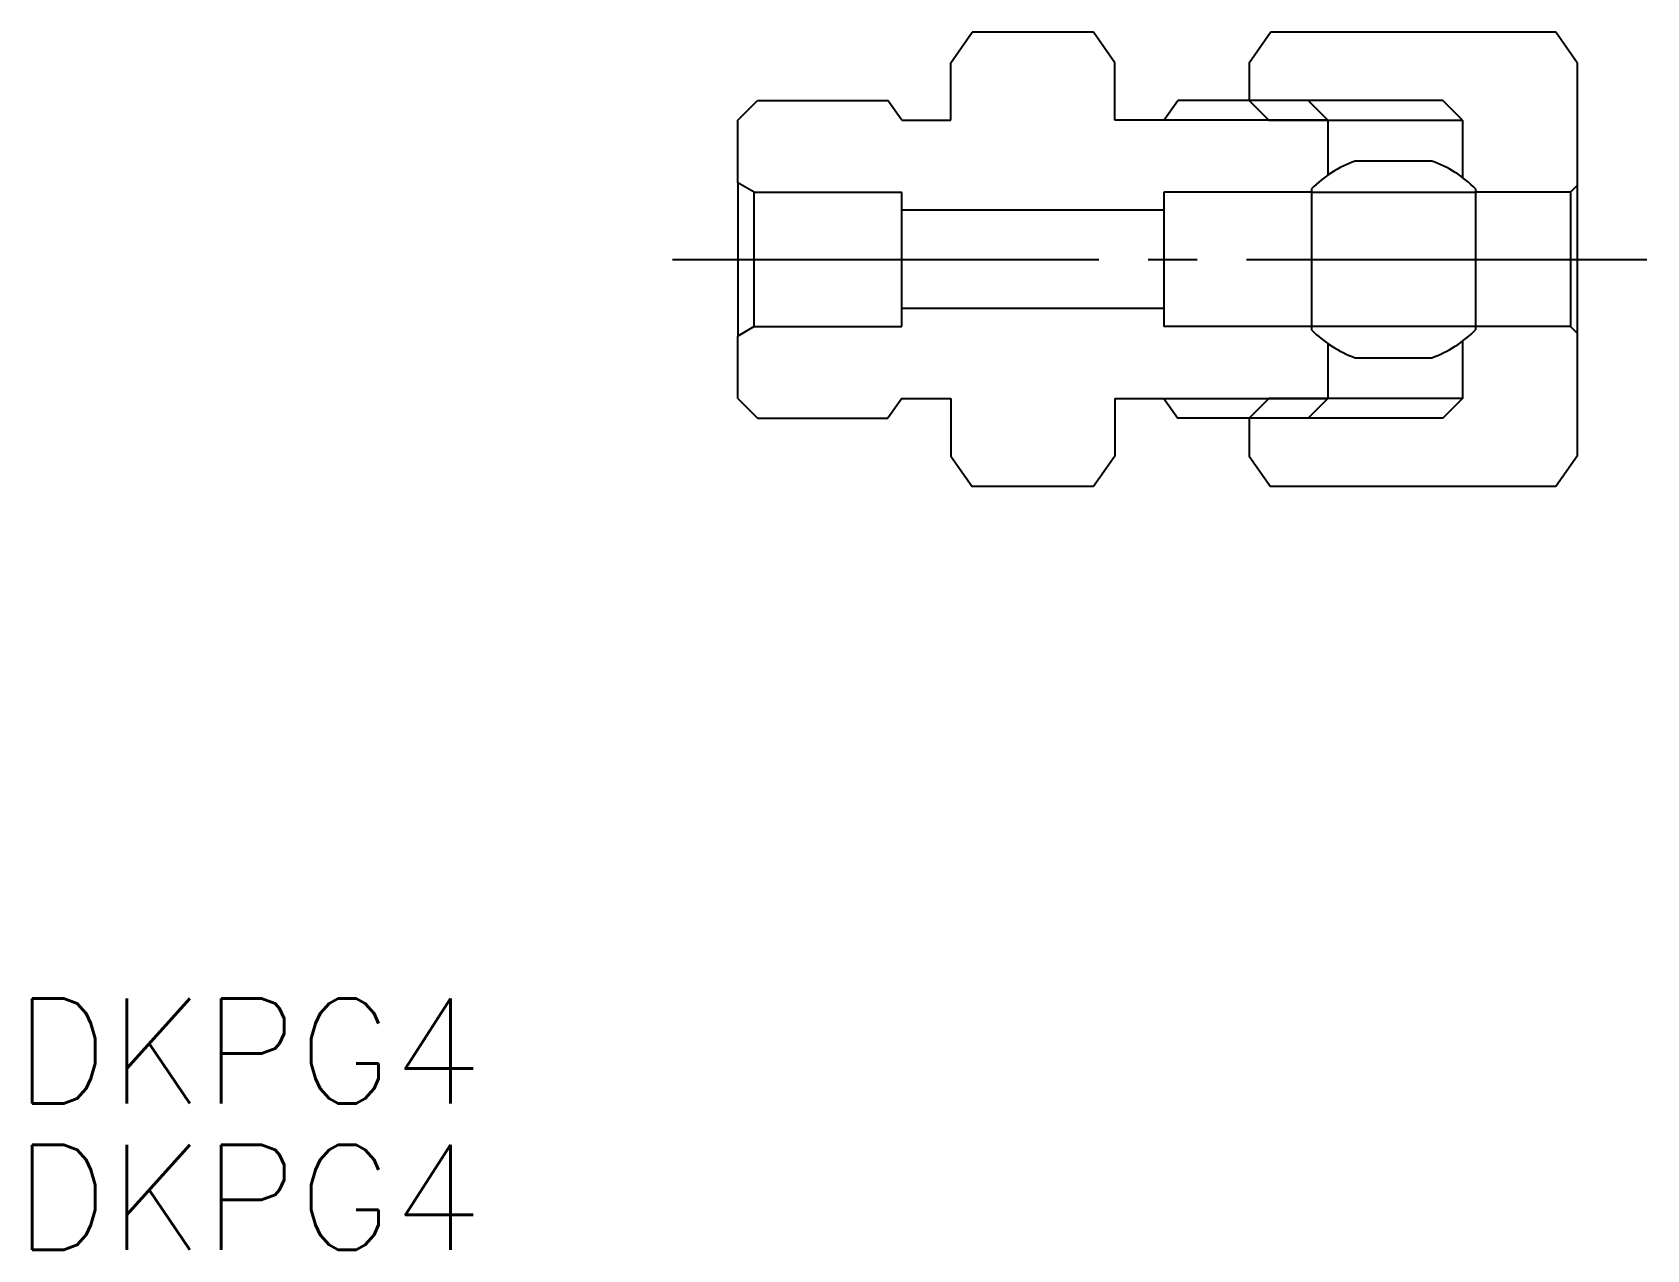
# Model space of a CAD drawing. Extents: x 91 to 140.2, y 143 to 180.1.
import ezdxf

# ---------------------------------------------------------------- set-up
doc = ezdxf.new("R2010")
doc.units = 0
doc.linetypes.add('CENTER', pattern=[17.5, 13, -1.5, 1.5, -1.5])
doc.layers.get('0').update_dxf_attribs({"linetype": 'CONTINUOUS'})
doc.layers.add('CENTER', color=1, linetype='CENTER')
doc.styles.get("Standard").update_dxf_attribs({"font": 'txt.shx', "bigfont": '@extfont2.shx'})

msp = doc.modelspace()

# ---------------------------------------------------------------- linework, layer by layer
for p, q in [((118.999, 179.197), (119.648, 180.125)), ((123.349, 180.125), (119.648, 180.125)), ((123.998, 179.197), (123.349, 180.125)), ((128.098, 179.197), (128.748, 180.125)), ((137.449, 180.125), (128.748, 180.125)), ((138.098, 179.197), (137.449, 180.125)), ((118.999, 177.447), (118.999, 179.197)), ((123.998, 177.447), (123.998, 179.197)), ((128.098, 179.197), (128.098, 178.047)), ((138.098, 179.197), (138.098, 167.197)), ((112.499, 177.447), (113.099, 178.047)), ((113.099, 178.047), (117.078, 178.047)), ((117.499, 177.447), (117.078, 178.047)), ((125.498, 177.447), (125.919, 178.047)), ((129.898, 178.047), (125.919, 178.047)), ((133.998, 178.047), (128.098, 178.047)), ((128.098, 178.047), (128.698, 177.447)), ((130.498, 177.447), (129.898, 178.047)), ((134.598, 177.447), (133.998, 178.047)), ((112.499, 175.535), (112.499, 177.447)), ((117.499, 177.447), (118.999, 177.447)), ((130.498, 177.447), (123.998, 177.447)), ((128.698, 177.447), (134.598, 177.447)), ((130.498, 177.447), (130.498, 175.769)), ((134.598, 177.447), (134.598, 175.697)), ((133.666, 176.197), (131.331, 176.197)), ((112.999, 175.247), (112.499, 175.535)), ((112.499, 175.535), (112.499, 170.858)), ((129.998, 175.347), (129.998, 171.047)), ((134.998, 175.347), (134.998, 171.047)), ((134.998, 175.297), (134.998, 171.097)), ((137.898, 175.247), (138.098, 175.447)), ((112.999, 175.247), (117.499, 175.247)), ((112.999, 171.147), (112.999, 175.247)), ((117.499, 171.147), (117.499, 175.247)), ((125.498, 175.247), (125.498, 171.147)), ((129.998, 175.247), (125.498, 175.247)), ((129.998, 175.247), (134.998, 175.247)), ((137.898, 175.247), (134.998, 175.247)), ((137.898, 175.247), (137.898, 171.147)), ((125.498, 174.697), (117.499, 174.697)), ((125.498, 171.697), (117.499, 171.697)), ((112.999, 171.147), (112.499, 170.858)), ((112.499, 168.947), (112.499, 170.858)), ((112.999, 171.147), (117.499, 171.147)), ((129.998, 171.147), (125.498, 171.147)), ((134.998, 171.147), (129.998, 171.147)), ((137.898, 171.147), (134.998, 171.147)), ((137.898, 171.147), (138.098, 170.947)), ((130.498, 170.624), (130.498, 168.947)), ((134.598, 170.696), (134.598, 168.947)), ((131.331, 170.197), (133.666, 170.197)), ((112.499, 168.947), (113.099, 168.347)), ((117.499, 168.947), (117.078, 168.347)), ((117.499, 168.947), (118.999, 168.947)), ((118.999, 168.947), (118.999, 167.197)), ((123.998, 168.947), (130.498, 168.947)), ((123.998, 168.947), (123.998, 167.197)), ((125.498, 168.947), (125.919, 168.347)), ((128.098, 168.347), (128.698, 168.947)), ((134.598, 168.947), (128.698, 168.947)), ((130.498, 168.947), (129.898, 168.347)), ((134.598, 168.947), (133.998, 168.347)), ((113.099, 168.347), (117.078, 168.347)), ((129.898, 168.347), (125.919, 168.347)), ((128.098, 168.347), (128.098, 167.197)), ((133.998, 168.347), (128.098, 168.347)), ((118.999, 167.197), (119.648, 166.268)), ((123.998, 167.197), (123.349, 166.268)), ((128.098, 167.197), (128.748, 166.268)), ((138.098, 167.197), (137.449, 166.268)), ((123.349, 166.268), (119.648, 166.268)), ((137.449, 166.268), (128.748, 166.268))]:
    msp.add_line(p, q)
for centre, start, end in [((132.498, 172.897), 109.488, 135.5847), ((132.498, 172.897), 44.4153, 70.512), ((132.498, 173.496), 224.4153, 250.512), ((132.498, 173.496), 289.488, 315.5847)]:
    msp.add_arc(centre, 3.5, start, end)
at = {"layer": 'CENTER', "color": 1, "linetype": 'CENTER'}
msp.add_line((110.513, 173.197), (140.218, 173.197), dxfattribs=at)

# ---------------------------------------------------------------- texts
at = {"color": 7, "linetype": 'CONTINUOUS'}
for p in [(90.44, 147.443), (90.44, 142.982)]:
    msp.add_text('DKPG4', height=3.2, dxfattribs=at).set_placement(p)

doc.saveas('drawing.dxf')
